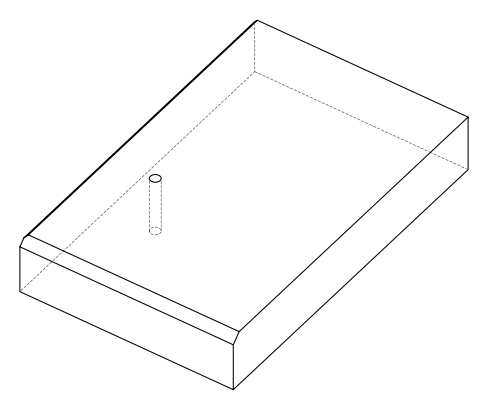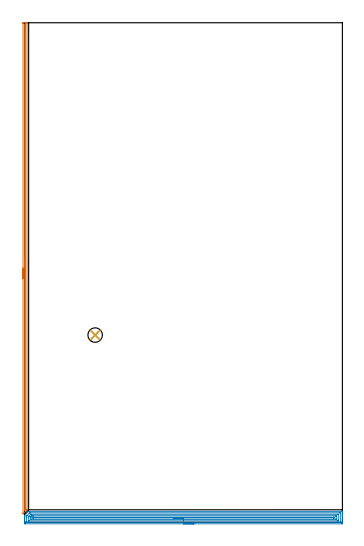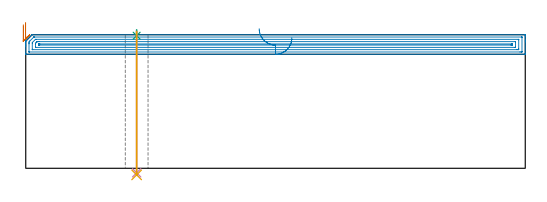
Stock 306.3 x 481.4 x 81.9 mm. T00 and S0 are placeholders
(PLAN: 5 operations, 3 tool changes, 20.9 min)
(1 AREA_MILL | FG_CHAMFER_SURFACE | UGT0205_001 | 7.7 min | 3612 mm3)
(2 AREA_MILL_1 | FG_CHAMFER_SURFACE_1 | UGT0205_001 | 12.42 min | 22021 mm3)
(3 SPOT_DRILL | STEP1HOLE | NXT0321_9005460120000 | 0.03 min | 3 mm3)
(4 DRILL_THROUGH_HOLE_INTO_CENTER | STEP1HOLE | NXT0301_042 | 0.35 min | 3191 mm3)
(5 DRILL_TO_ENLARGE_THROUGH_HOLE | STEP1HOLE | NXT0301_104 | 0.35 min | 9370 mm3)
(TOOL UGT0205_001 | Chamfer Mill 20 x 3 x 45 deg. | D20 FL50 Z2)
(TOOL NXT0321_9005460120000 | NC Spot Drill, 142deg, 12mm, Carbide, Uncoated | D12 PA142 FL30 Z2)
(TOOL NXT0301_042 | Carbide Drill 7.1mm [860.1-0710-057A1-MM 2214] | D7.1 PA140 FL85 Z2)
(TOOL NXT0301_104 | Carbide Drill 14mm [860.1-1400-112A1-MM 2214] | D14 PA140 FL123 Z2)
(OP 1 AREA_MILL)
G17 G21 G94 G90
T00 M6
G54
G17 G0 G90 X-1.5 Y234.75 S1061 M3
G43 Z91.9 H0
Z88.
G94 G1 Y234.788 Z87.128 F250.
Y234.902 Z86.264
Y235.091 Z85.412
Y235.353 Z84.58
Y235.687 Z83.774
Y236.09 Z83.
Y236.558 Z82.264
Y237.089 Z81.572
Y237.679 Z80.929
Y238.322 Z80.34
Y239.014 Z79.808
Y239.75 Z79.34
Y240.524 Z78.937
Y241.33 Z78.603
Y242.162 Z78.341
Y243.013 Z78.152
Y243.878 Z78.038
Y244.75 Z78.
Y480.49
X-1.499 Y480.773 Z78.001
X-1.492 Y481.376 Z78.004
X-1.491 Y481.393 Z78.005
X-0.889 Y481.4 Z78.606
X0.536 Z80.032
X0.896 Z80.392
X1.617 Z81.117
X1.907 Z81.407
X2.336 Y481.393 Z81.828
X2.397 Y481.39 Z81.888
X2.4 Y481.219 Z81.9
Y12.303
X2.394 Y12.003 Z81.888
X2.389 Y11.988 Z81.885
X1.81 Y11.409 Z81.309
X-1.17 Y8.429 Z78.329
X-1.336 Y8.263 Z78.161
X-1.472 Y8.131 Z78.026
X-1.494 Y8.117 Z78.003
X-1.499 Y8.131 Z77.999
X-1.5 Y244.75 Z78.
X-0.086 Z79.414
Y479.074
X-0.085 Y479.163 Z79.415
X-0.081 Y479.342 Z79.419
X-0.079 Y479.387 Z79.421
X-0.072 Y479.391 Z79.428
X-0.048 Y479.395 Z79.452
X0.004 Y479.398 Z79.504
X0.482 Y479.4 Z79.982
X0.896 Y479.399 Z80.396
X0.956 Y479.398 Z80.456
X0.972 Y479.395 Z80.472
X0.976 Y479.392 Z80.476
X0.979 Y479.37 Z80.479
X0.983 Y479.252 Z80.483
X0.985 Y479.074 Z80.485
X0.986 Y478.984 Z80.486
Y14.002
X0.982 Y13.198 Z80.482
X0.98 Y13.114 Z80.48
X0.973 Y13.035 Z80.473
X0.896 Y12.954 Z80.396
X0.574 Y12.626 Z80.074
X0.004 Y12.054 Z79.504
X-0.039 Y12.013 Z79.461
X-0.073 Y11.984 Z79.427
X-0.078 Y11.982 Z79.422
X-0.08 Y11.986 Z79.42
X-0.083 Y12.035 Z79.417
X-0.085 Y12.214 Z79.415
X-0.086 Y12.303 Z79.414
Y244.75
Y245.621 Z79.452
Y246.486 Z79.566
Y247.338 Z79.755
Y248.17 Z80.017
Y248.976 Z80.351
Y249.75 Z80.754
Y250.486 Z81.223
Y251.178 Z81.754
Y251.821 Z82.343
Y252.41 Z82.986
Y252.941 Z83.678
Y253.41 Z84.414
Y253.813 Z85.188
Y254.147 Z85.994
Y254.409 Z86.826
Y254.598 Z87.678
Y254.712 Z88.543
Y254.75 Z89.414
G0 Z91.9
M5
M2
(OP 2 AREA_MILL_1)
G17 G21 G94 G90
T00 M6
G54
G17 G0 G90 X163.15 Y-1.5 S1061 M3
G43 Z91.9 H0
Z79.9
G94 G1 X163.112 Z79.028 F250.
X162.998 Z78.164
X162.809 Z77.312
X162.547 Z76.48
X162.213 Z75.674
X161.81 Z74.9
X161.342 Z74.164
X160.81 Z73.472
X160.221 Z72.829
X159.578 Z72.24
X158.886 Z71.708
X158.15 Z71.24
X157.376 Z70.837
X156.57 Z70.503
X155.738 Z70.241
X154.886 Z70.052
X154.022 Z69.938
X153.15 Z69.9
X0.601
X0.268 Y-1.498 Z69.901
X0.01 Y-1.493 Z69.904
X0. Y-1.172 Z70.225
Y3.191 Z74.585
Y3.762 Z75.159
Y4.064 Z75.46
Y4.634 Z76.031
Y4.936 Z76.332
Y5.541 Z76.94
Y6.245 Z77.644
Y6.38 Z77.779
X0.01 Y6.607 Z78.004
X0.081 Y6.682 Z78.079
X0.154 Y6.756 Z78.153
X3.764 Y10.364 Z81.764
X3.905 Y10.496 Z81.89
X4.169 Y10.5 Z81.9
X306.146
X306.29 Y10.498 Z81.888
X306.298 Y10.388 Z81.78
X306.3 Y10.273 Z81.672
Y9.904 Z81.303
Y9.299 Z80.694
Y7.252 Z78.649
Y6.682 Z78.076
Y6.094 Z77.49
Y-0.887 Z70.51
X306.297 Y-1.172 Z70.225
X306.29 Y-1.493 Z69.904
X306.032 Y-1.498 Z69.901
X305.699 Y-1.5 Z69.9
X153.15
Y-0.086 Z71.314
X2.385
X2.165 Y-0.085 Z71.315
X2.044 Y-0.081 Z71.319
X2.019 Y-0.079 Z71.321
X2.01 Y-0.069 Z71.331
X2.006 Y-0.046 Z71.354
X2.001 Y0.076 Z71.476
X2. Y4.936 Z76.336
X2.002 Y5.311 Z76.711
X2.01 Y5.809 Z77.209
X2.024 Y6.162 Z77.562
X2.385 Y6.534 Z77.934
X2.459 Y6.609 Z78.009
X4.665 Y8.815 Z80.215
X4.797 Y8.945 Z80.345
X4.907 Y9.049 Z80.449
X4.94 Y9.078 Z80.478
X4.978 Y9.081 Z80.481
X5.061 Y9.084 Z80.484
X5.28 Y9.085 Z80.485
X303.915 Y9.086 Z80.486
X304.135 Y9.085 Z80.485
X304.256 Y9.081 Z80.481
X304.281 Y9.079 Z80.479
X304.29 Y9.069 Z80.469
X304.294 Y9.046 Z80.446
X304.299 Y8.924 Z80.324
X304.3 Y0.197 Z71.597
X304.297 Y0.071 Z71.471
X304.291 Y-0.028 Z71.372
X304.285 Y-0.079 Z71.321
X304.251 Y-0.08 Z71.32
X303.915 Y-0.084 Z71.316
X303.697 Y-0.086 Z71.314
X303.023
X153.15
Y1.328 Z72.728
X4.289 Y1.329 Z72.729
X4.169 Y1.33 Z72.73
X4.05 Y1.333 Z72.733
X4.021 Y1.335 Z72.735
X4.01 Y1.349 Z72.749
X4.005 Y1.391 Z72.791
X4.002 Y1.446 Z72.846
X4. Y1.611 Z73.011
X4.001 Y5.101 Z76.501
X4.006 Y5.455 Z76.855
X4.01 Y5.632 Z77.032
X4.027 Y5.716 Z77.116
X4.11 Y5.809 Z77.209
X4.138 Y5.839 Z77.239
X5.854 Y7.554 Z78.954
X5.904 Y7.603 Z79.003
X5.953 Y7.647 Z79.047
X5.982 Y7.665 Z79.065
X6.002 Y7.667 Z79.067
X6.05 Y7.67 Z79.07
X6.146 Y7.671 Z79.071
X6.339 Y7.672 Z79.072
X302.012 Y7.671 Z79.071
X302.131 Y7.67 Z79.07
X302.25 Y7.667 Z79.067
X302.279 Y7.665 Z79.065
X302.29 Y7.651 Z79.051
X302.295 Y7.609 Z79.009
X302.298 Y7.554 Z78.954
X302.3 Y7.389 Z78.789
Y2.154 Z73.554
X302.293 Y1.446 Z72.846
X302.29 Y1.364 Z72.764
X302.283 Y1.335 Z72.735
X302.247 Y1.333 Z72.733
X302.131 Y1.331 Z72.731
X301.359 Y1.329 Z72.729
X301.239 Y1.328 Z72.728
X153.15
Y2.743 Z74.143
X6.124
X6.081 Y2.744 Z74.144
X6.037 Y2.748 Z74.148
X6.01 Y2.751 Z74.151
X6.008 Y2.79 Z74.19
X6. Y3.145 Z74.545
Y3.191 Z74.591
Y4.89 Z76.29
X6.001 Y4.936 Z76.336
X6.006 Y5.143 Z76.543
X6.01 Y5.244 Z76.644
X6.074 Y5.314 Z76.714
X6.261 Y5.508 Z76.908
X6.558 Y5.809 Z77.209
X6.7 Y5.951 Z77.351
X6.845 Y6.095 Z77.495
X6.97 Y6.212 Z77.612
X7.013 Y6.25 Z77.65
X7.063 Y6.252 Z77.652
X7.28 Y6.256 Z77.656
X7.737 Y6.257 Z77.657
X8.171
X300.176
X300.219 Y6.256 Z77.656
X300.263 Y6.252 Z77.652
X300.29 Y6.249 Z77.649
X300.292 Y6.21 Z77.61
X300.3 Y5.855 Z77.255
Y5.809 Z77.209
Y3.237 Z74.637
Y3.191 Z74.591
X300.292 Y2.778 Z74.178
X300.291 Y2.757 Z74.157
X300.267 Y2.75 Z74.15
X300.188 Y2.746 Z74.146
X300.066 Y2.744 Z74.144
X153.15 Y2.743 Z74.143
Y4.157 Z75.557
X8.534
X8.205 Y4.159 Z75.559
X8.042 Y4.162 Z75.562
X8.01 Y4.164 Z75.564
X8.006 Y4.192 Z75.592
X8.004 Y4.239 Z75.639
X8.002 Y4.678 Z76.078
X8.005 Y4.749 Z76.149
X8.01 Y4.798 Z76.198
X8.032 Y4.822 Z76.222
X8.065 Y4.836 Z76.236
X8.107 Y4.839 Z76.239
X8.198 Y4.841 Z76.241
X8.564 Y4.843 Z76.243
X8.629
X297.766
X298.095 Y4.841 Z76.241
X298.258 Y4.838 Z76.238
X298.29 Y4.836 Z76.236
X298.294 Y4.808 Z76.208
X298.296 Y4.761 Z76.161
Y4.325 Z75.725
X298.29 Y4.193 Z75.593
X298.277 Y4.164 Z75.564
X298.196 Y4.162 Z75.562
X298.021 Y4.159 Z75.559
X297.671 Y4.157 Z75.557
X297.575
X153.15
X152.278 Z75.595
X151.414 Z75.709
X150.562 Z75.898
X149.73 Z76.16
X148.924 Z76.494
X148.15 Z76.897
X147.414 Z77.365
X146.722 Z77.896
X146.079 Z78.486
X145.49 Z79.129
X144.958 Z79.821
X144.49 Z80.557
X144.087 Z81.331
X143.753 Z82.137
X143.491 Z82.969
X143.302 Z83.82
X143.188 Z84.685
X143.15 Z85.557
G0 Z91.9
M5
M2
(OP 3 SPOT_DRILL)
G17 G21 G94 G90
T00 M6
G54
G17 G0 G90 X68. Y180.4 S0 M3
G43 Z91.9 H0
G94 G81 G98 Z81.297 F250. R84.9
G80
M5
M2
(OP 4 DRILL_THROUGH_HOLE_INTO_CENTER)
G17 G21 G94 G90
T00 M6
G54
G17 G0 G90 X68. Y180.4 S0 M3
G43 Z91.9 H1
G94 G73 G98 Z-2.792 F250. Q7.058 R83.9
G80
M5
M2
(OP 5 DRILL_TO_ENLARGE_THROUGH_HOLE)
G17 G21 G94 G90
T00 M6
G54
G17 G0 G90 X68. Y180.4 S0 M3
G43 Z91.9 H1
G94 G73 G98 Z-4.048 F250. Q12.278 R83.9
G80
M5
M2
